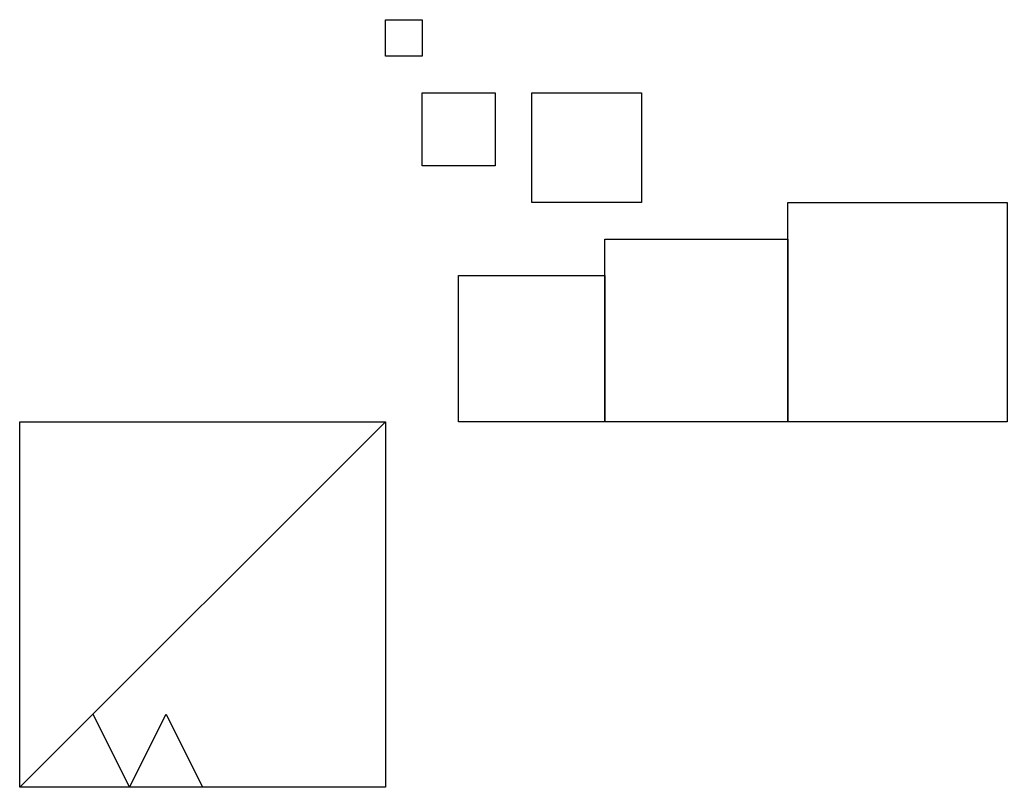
# Model space of a CAD drawing. Header units: millimetres. Extents: x 0 to 2700, y 0 to 2100.
import ezdxf

# ---------------------------------------------------------------- set-up
doc = ezdxf.new("R2010")
doc.units = ezdxf.units.MM

msp = doc.modelspace()

# ---------------------------------------------------------------- linework, layer by layer
msp.add_line((0, 0), (1000, 1000))
for points in [[(1000, 2000), (1000, 2100), (1100, 2100), (1100, 2000)], [(1100, 1700), (1100, 1900), (1300, 1900), (1300, 1700)], [(1400, 1600), (1400, 1900), (1700, 1900), (1700, 1600)], [(2100, 1000), (2100, 1600), (2700, 1600), (2700, 1000)], [(1600, 1000), (1600, 1500), (2100, 1500), (2100, 1000)], [(1200, 1000), (1200, 1400), (1600, 1400), (1600, 1000)], [(0, 0), (0, 1000), (1000, 1000), (1000, 0)]]:
    msp.add_lwpolyline(points, close=True)
msp.add_lwpolyline([(0, 0), (200, 200), (300, 0), (400, 200), (500, 0)])

doc.saveas('drawing.dxf')
